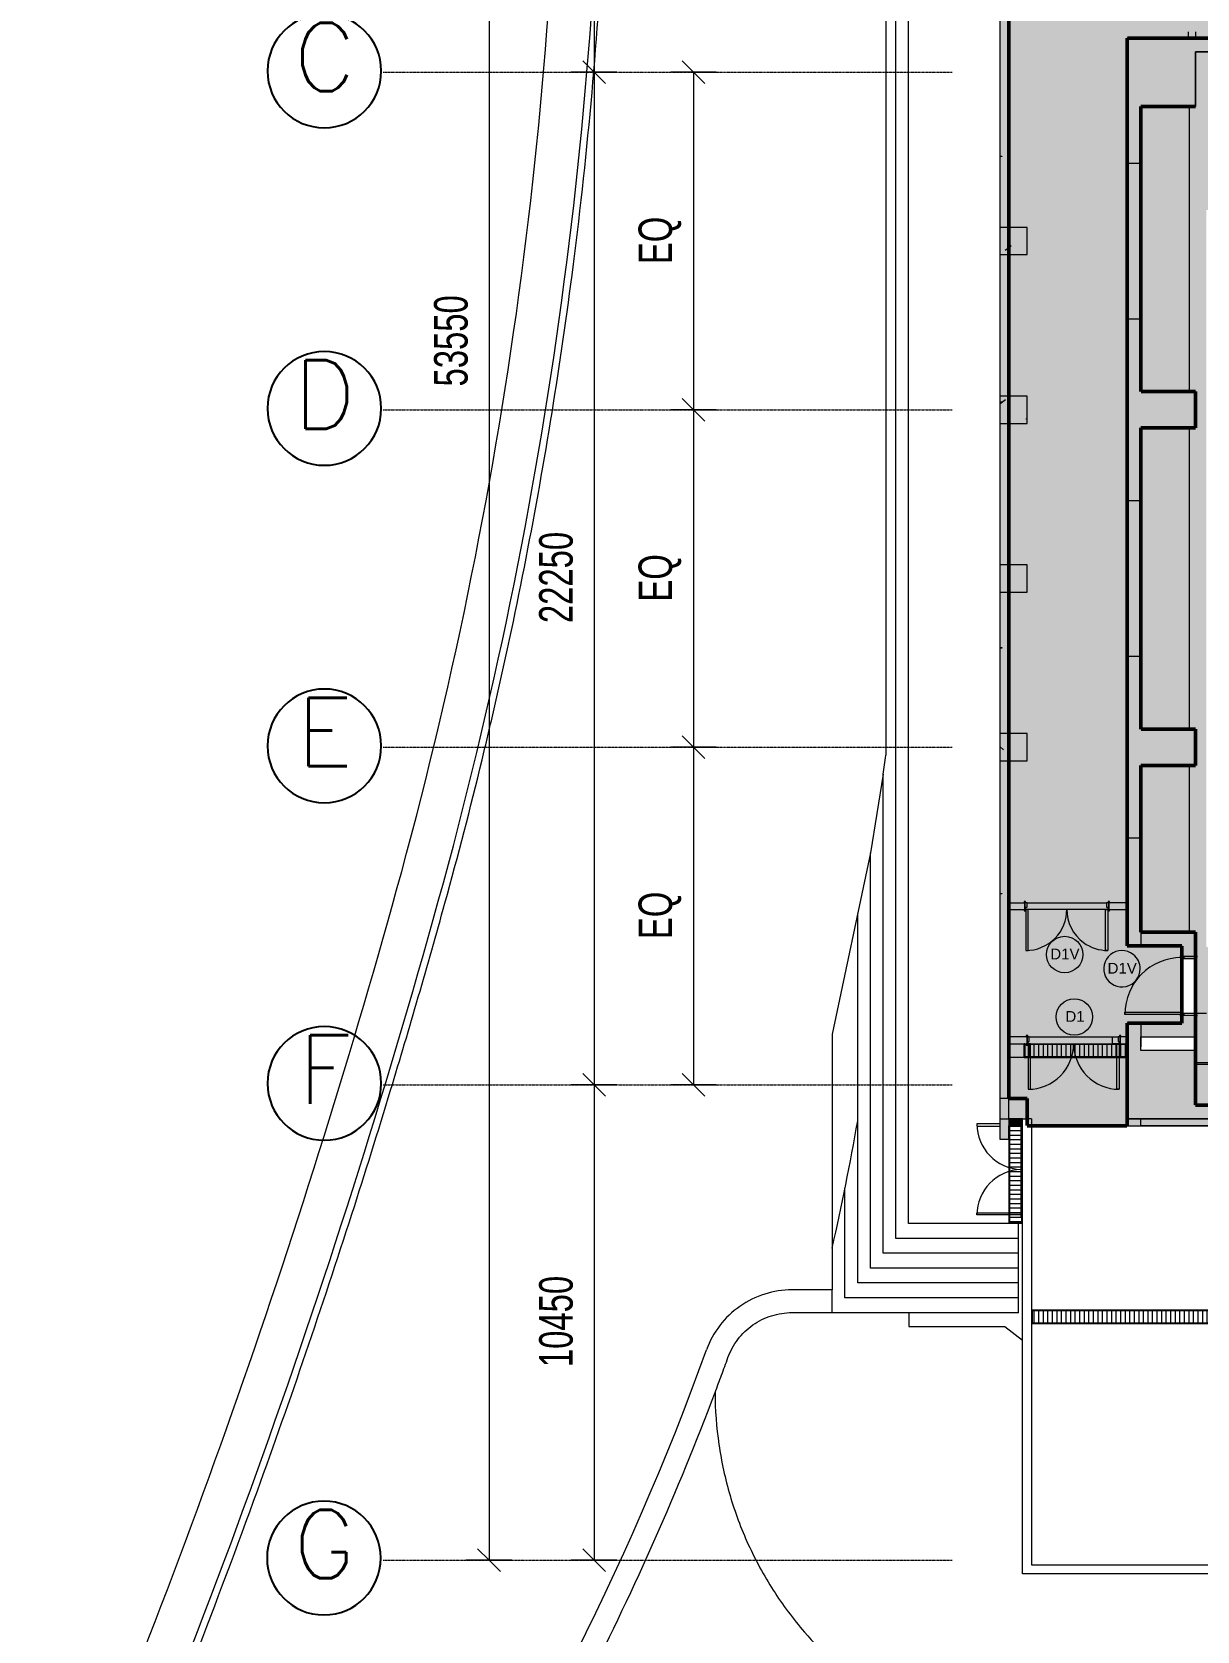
# Model space of a CAD drawing. Header units: millimetres. Extents: x 15878 to 679837, y -72324 to 391440.
# Drawn here: x 15878 to 41474, y -3398 to 31742 of the extents above; entities that cross this region are included whole.
import ezdxf

# ---------------------------------------------------------------- set-up
doc = ezdxf.new("R2010")
doc.units = ezdxf.units.MM
doc.linetypes.add('Demolished', pattern=[4.8, 3.2, -1.6])
doc.linetypes.add('Grid Line__1_200_', pattern=[10.5, 6, -1.5, 1.5, -1.5])
for name, color, linetype, lineweight in [('A-ANNO-DIMS', 211, 'Continuous', 5), ('A-ANNO-DIMS-500', 211, 'Continuous', 5), ('A-ANNO-NOTE', 131, 'Continuous', 25), ('A-CLNG', 13, 'Continuous', 5), ('A-CLNG-PATT', 13, 'Continuous', 5), ('A-DETL', 90, 'Continuous', 5), ('A-DETL-GENF', 92, 'Continuous', 5), ('A-DETL-THIN', 151, 'Continuous', 5), ('A-DOOR', 31, 'Continuous', 5), ('A-DOOR-FRAM', 31, 'Continuous', 5), ('A-FLOR', 192, 'Continuous', 5), ('A-WALL', 113, 'Continuous', 5), ('A-WALL-PATT', 111, 'Continuous', 18), ('G-ANNO-TEXT', 231, 'Continuous', 5), ('Q-CASE', 31, 'Continuous', 5), ('S-COLS', 52, 'Continuous', 5), ('S-GRID', 1, 'Continuous', 5), ('S-STRS', 31, 'Continuous', 5)]:
    doc.layers.add(name, color=color, linetype=linetype, lineweight=lineweight)
doc.styles.add('Arial', font='arial.ttf', dxfattribs={"width": 0.7, "height": 737.649701})
doc.styles.add('RomanS', font='romans__.ttf', dxfattribs={"height": 1504.746835})
doc.styles.add('Swis721 BT_2', font='swiss.ttf', dxfattribs={"height": 236.51772})
doc.dimstyles.new('Linear_-_1_5mm_Arial', dxfattribs={"dimscale": 304.8, "dimtxt": 750, "dimasz": 1.64042, "dimexe": 1.64042, "dimexo": 0.0625, "dimgap": 0.82021, "dimtad": 1, "dimdec": 0, "dimzin": 0, "dimdsep": 46, "dimtxsty": 'Arial', "dimblk1": 'OBLIQUE', "dimblk2": 'OBLIQUE', "dimsah": 1, "dimcen": 0.09, "dimadec": 0, "dimazin": 0, "dimtfac": 1, "dimtdec": 4, "dimtix": 1, "dimtmove": 0, "dimatfit": 3, "dimfxl": 1.64042, "dimfxlon": 1, "dimtvp": 1, "dimtolj": 1, "dimtzin": 0, "dimarcsym": 2})
pattern_1 = [(270, (0, 609.6), (100, 6e-15), [])]
pattern_2 = [(50, (0, 0), (3643.68, -318.78), [381, -4191]), (355, (0, 0), (-704.86, 3821.14), [304.8, -3352.8]), (100.451, (303.6, -26.6), (2938.85, 3502.33), [323.8, -3561.8]), (46.184, (0, 1016), (5421.6, -840.86), [571.5, -6286.5]), (96.636, (452, 946), (4748.05, 4948.55), [485.7, -5342.7]), (351.184, (0, 1016), (4748.1, 4948.5), [457.2, -5029.2]), (21, (508, 762), (3032.29, -2045.3), [381, -4191]), (326, (508, 762), (1236.04, 3683.76), [304.8, -3352.8]), (71.451, (760.7, 591.6), (4268.34, 1638.42), [323.8, -3561.8]), (37.5, (0, 0), (61.772, 1691.1), [167.64, -3144.52, 167.64, -3235.96, -3365.5]), (37.5, (0, 0), (61.772, 1691.1), [-6715.76, 167.64, -3197.86]), (7.5, (0, 0), (1336.39, 2003.61), [167.64, -1772.92, 167.64, -3068.32, -1282.7]), (7.5, (0, 0), (1336.39, 2003.61), [-5176.52, 167.64, -1115.06]), (327.5, (-1132.8, 0), (2711.818, -114.58), [167.64, -1102.36, 167.64, -3794.76, -5257.8]), (327.5, (-1132.8, 0), (2711.818, -114.58), [-5232.4, 167.64, -5090.16]), (317.5, (-1640.8, 0), (2962.59, 508.53), [167.64, -1483.36, 167.64, -2463.8, -3733.8]), (317.5, (-1640.8, 0), (2962.59, 508.53), [-4282.44, 167.64, -3566.16])]

# ---------------------------------------------------------------- blocks, each defined once
blk = doc.blocks.new('DLN-Double Door__X03_ - _M31_1800 x 2450 _WH_-16954920-1_F')
at = {"layer": 'A-DOOR', "color": 41}
for p, q in [((-850, -75), (-900, -75)), ((-900, -75), (-900, -975)), ((-850, -975), (-850, -75)), ((850, -75), (900, -75)), ((850, -975), (850, -75)), ((900, -75), (900, -975)), ((-900, -975), (-850, -975)), ((900, -975), (850, -975))]:
    blk.add_line(p, q, dxfattribs=at)
for centre, start, end in [((-900, -75), 270, 0.5), ((900, -75), 179.5, 233.8), ((900, -75), 233.8, 270)]:
    blk.add_arc(centre, 900, start, end, dxfattribs=at)
at = {"layer": 'A-DOOR-FRAM', "color": 41}
for p, q in [((-910, 105), (-940, 105)), ((-940, 105), (-940, 75)), ((-940, 75), (-910, 75)), ((-875, 75), (-925, 75)), ((-925, 75), (-925, -75)), ((-910, 75), (-910, 105)), ((-875, -25), (-875, 75)), ((875, 75), (875, -25)), ((925, 75), (875, 75)), ((940, 105), (910, 105)), ((910, 105), (910, 75)), ((910, 75), (940, 75)), ((925, -75), (925, 75)), ((940, 75), (940, 105)), ((-910, -75), (-940, -75)), ((-940, -75), (-940, -105)), ((-940, -105), (-910, -105)), ((-925, -75), (-900, -75)), ((-910, -105), (-910, -75)), ((-900, -75), (-900, -25)), ((-900, -25), (-875, -25)), ((875, -25), (900, -25)), ((900, -25), (900, -75)), ((900, -75), (925, -75)), ((940, -75), (910, -75)), ((910, -75), (910, -105)), ((910, -105), (940, -105)), ((940, -105), (940, -75))]:
    blk.add_line(p, q, dxfattribs=at)
blk = doc.blocks.new('DLN-Double Door__X03_ - _M50_2000 x 2450 _WH_-16954915-1_F')
at = {"layer": 'A-DOOR', "color": 41}
for p, q in [((-950, -75), (-1000, -75)), ((-1000, -75), (-1000, -1075)), ((-950, -1075), (-950, -75)), ((950, -75), (1000, -75)), ((950, -1075), (950, -75)), ((1000, -75), (1000, -1075)), ((-1000, -1075), (-950, -1075)), ((1000, -1075), (950, -1075))]:
    blk.add_line(p, q, dxfattribs=at)
for centre, start, end in [((-1000, -75), 270, 0.5), ((1000, -75), 179.5, 270)]:
    blk.add_arc(centre, 1000, start, end, dxfattribs=at)
at = {"layer": 'A-DOOR-FRAM', "color": 41}
for p, q in [((-1010, 105), (-1040, 105)), ((-1040, 105), (-1040, 75)), ((-1040, 75), (-1010, 75)), ((-975, 75), (-1025, 75)), ((-1025, 75), (-1025, -75)), ((-1010, 75), (-1010, 105)), ((-975, -25), (-975, 75)), ((975, 75), (975, -25)), ((1025, 75), (975, 75)), ((1040, 105), (1010, 105)), ((1010, 105), (1010, 75)), ((1010, 75), (1040, 75)), ((1025, -75), (1025, 75)), ((1040, 75), (1040, 105)), ((-1010, -75), (-1040, -75)), ((-1040, -75), (-1040, -105)), ((-1040, -105), (-1010, -105)), ((-1025, -75), (-1000, -75)), ((-1010, -105), (-1010, -75)), ((-1000, -75), (-1000, -25)), ((-1000, -25), (-975, -25)), ((975, -25), (1000, -25)), ((1000, -25), (1000, -75)), ((1000, -75), (1025, -75)), ((1040, -75), (1010, -75)), ((1010, -75), (1010, -105)), ((1010, -105), (1040, -105)), ((1040, -105), (1040, -75))]:
    blk.add_line(p, q, dxfattribs=at)
blk = doc.blocks.new('DLN-Double Door__X03_ - _M50_2000 x 2450 _WH_-16954902-1_F')
at = {"layer": 'A-DOOR', "color": 253}
for p, q in [((-950, -375), (-950, -105)), ((950, -1075), (950, -105)), ((1000, -105), (1000, -1075)), ((-1000, -575), (-1000, -1075)), ((-950, -1075), (-950, -575)), ((-1000, -1075), (-950, -1075)), ((1000, -1075), (950, -1075))]:
    blk.add_line(p, q, dxfattribs=at)
for centre, start, end in [((-1000, -75), 270, 358.2578), ((1000, -75), 181.7422, 270)]:
    blk.add_arc(centre, 1000, start, end, dxfattribs=at)
at = {"layer": 'A-DOOR-FRAM', "color": 253}
for p, q in [((1040, -105), (-963, -105)), ((1040, -75), (1040, -105))]:
    blk.add_line(p, q, dxfattribs=at)
blk = doc.blocks.new('DLN-Single Door__X01_ - _M10x_1250 x 2000 _WH_-16935541-1_F')
at = {"layer": 'A-DOOR', "color": 41}
for p, q in [((-625, 1400), (-575, 1400)), ((-625, 150), (-625, 1400)), ((-575, 1400), (-575, 150)), ((-665, 180), (-635, 180)), ((-665, 150), (-665, 180)), ((-635, 150), (-665, 150)), ((-635, 180), (-635, 150)), ((-575, 150), (-625, 150)), ((635, 150), (635, 180)), ((635, 180), (665, 180)), ((665, 150), (635, 150)), ((665, 180), (665, 150))]:
    blk.add_line(p, q, dxfattribs=at)
at = {"layer": 'A-DOOR', "color": 253}
for p, q in [((-665, -150), (-635, -150)), ((-665, -180), (-665, -150)), ((-635, -180), (-665, -180)), ((-635, -150), (-635, -180)), ((635, -180), (635, -150)), ((635, -150), (665, -150)), ((665, -180), (635, -180)), ((665, -150), (665, -180))]:
    blk.add_line(p, q, dxfattribs=at)
at = {"layer": 'A-DOOR', "color": 41}
blk.add_arc((-625, 150), 1250, 0.0053, 90, dxfattribs=at)
at = {"layer": 'A-DOOR', "color": 253}
blk.add_arc((-625, 150), 1250, 359.5, 0.0053, dxfattribs=at)
at = {"layer": 'A-DOOR-FRAM', "color": 41}
for p, q in [((-650, 150), (-625, 150)), ((625, 150), (650, 150))]:
    blk.add_line(p, q, dxfattribs=at)
at = {"layer": 'A-DOOR-FRAM', "color": 253}
for p, q in [((-650, -150), (-650, 150)), ((-625, 150), (-625, 100)), ((-625, 100), (-600, 100)), ((-600, 100), (-600, -150)), ((600, 100), (625, 100)), ((600, -150), (600, 100)), ((625, 100), (625, 150)), ((650, 150), (650, -150)), ((-600, -150), (-650, -150)), ((650, -150), (600, -150))]:
    blk.add_line(p, q, dxfattribs=at)
blk = doc.blocks.new('DLN-Surface Channel-S1 - 300x150 _WD_-9520381-1_F')
at = {"layer": 'Q-CASE'}
h = blk.add_hatch(dxfattribs=at)
h.set_pattern_fill('FP_7', color=256, style=0, pattern_type=2)
h.set_pattern_definition(pattern_1)
h.paths.add_polyline_path([(-1120, -135), (1120, -135), (1120, 135), (995, 135), (995, 120), (965, 120), (965, 135), (-1055, 135), (-1055, 120), (-1085, 120), (-1085, 135), (-1120, 135), (-1120, 82)], flags=0)
for p, q in [((-1130, -150), (-1130, 150)), ((-1120, 150), (-1130, 150)), ((-1120, 150), (-1120, -150)), ((-1120, 140), (-1120, 150)), ((-1120, 150), (-1085, 150)), ((-1120, 140), (-1085, 140)), ((-1120, -135), (-1120, 135)), ((-1085, 135), (-1120, 135)), ((-1055, 140), (965, 140)), ((965, 135), (-1055, 135)), ((-1045, 150), (955, 150)), ((995, 150), (1120, 150)), ((995, 140), (1120, 140)), ((1120, 135), (995, 135)), ((1120, -150), (1120, 150)), ((1130, 150), (1120, 150)), ((1120, 150), (1120, 140)), ((1120, 135), (1120, -135)), ((-1130, -150), (-1120, -150)), ((-1120, -135), (1120, -135)), ((-1120, -150), (-1120, -140)), ((1120, -140), (-1120, -140)), ((-1120, -150), (1120, -150)), ((1120, -140), (1120, -150)), ((1120, -150), (1130, -150))]:
    blk.add_line(p, q, dxfattribs=at)
blk = doc.blocks.new('DLN-Surface Channel-S1 - 300x150 _WD_-16397748-1_F')
at = {"layer": 'Q-CASE'}
h = blk.add_hatch(dxfattribs=at)
h.set_pattern_fill('FP_7', color=256, style=0, pattern_type=2)
h.set_pattern_definition(pattern_1)
h.paths.add_polyline_path([(23440, 135), (23302, 135), (23302, 120), (21300, 120), (21300, -135), (23440, -135), (23440, 120)], flags=0)
h.paths.add_polyline_path([(-5100, -135), (-5100, 135), (-8426, 135), (-8425, -19), (-8411, -32), (-8402, -54), (-8405, -77), (-8423, -100), (-8425, -103), (-8425, -135), (-5539, -135)], flags=0)
h.paths.add_polyline_path([(-8472, -17), (-8475, -17), (-8475, 135), (-9708, 135), (-9708, 125), (-10691, 125), (-10691, 135), (-10699, 135), (-10699, 125), (-11691, 125), (-11691, 135), (-11699, 135), (-11699, 125), (-12691, 125), (-12691, 135), (-12699, 135), (-12699, 125), (-13691, 125), (-13691, 135), (-13699, 135), (-13699, 125), (-14691, 125), (-14691, 135), (-14699, 135), (-14699, 125), (-15691, 125), (-15691, 135), (-15699, 135), (-15699, 125), (-16691, 125), (-16691, 135), (-16699, 135), (-16699, 125), (-17691, 125), (-17691, 135), (-17699, 135), (-17699, 125), (-18691, 125), (-18691, 135), (-18699, 135), (-18699, 125), (-19691, 125), (-19691, 135), (-19699, 135), (-19699, 125), (-20691, 125), (-20691, 135), (-20699, 135), (-20699, 125), (-21691, 125), (-21691, 135), (-21699, 135), (-21699, 125), (-22691, 125), (-22691, 135), (-22699, 135), (-22699, 125), (-23142, 125), (-23142, 135), (-23440, 135), (-23440, -135), (-8475, -134), (-8477, -100), (-8490, -87), (-8498, -65), (-8495, -42), (-8482, -23), (-8474, -18)], flags=0)
for p, q in [((-23450, -150), (-23450, 150)), ((-23440, 150), (-23450, 150)), ((-23440, 150), (-23440, -150)), ((-23440, 140), (-23440, 150)), ((-23440, 150), (-23150, 150)), ((-23440, 140), (-23142, 140)), ((-23440, -135), (-23440, 135)), ((-23142, 135), (-23440, 135)), ((-22699, 140), (-22691, 140)), ((-22691, 135), (-22699, 135)), ((-21699, 140), (-21691, 140)), ((-21691, 135), (-21699, 135)), ((-20699, 140), (-20691, 140)), ((-20691, 135), (-20699, 135)), ((-19699, 140), (-19691, 140)), ((-19691, 135), (-19699, 135)), ((-18699, 140), (-18691, 140)), ((-18691, 135), (-18699, 135)), ((-17699, 140), (-17691, 140)), ((-17691, 135), (-17699, 135)), ((-16699, 140), (-16691, 140)), ((-16691, 135), (-16699, 135)), ((-15699, 140), (-15691, 140)), ((-15691, 135), (-15699, 135)), ((-14699, 140), (-14691, 140)), ((-14691, 135), (-14699, 135)), ((-13699, 140), (-13691, 140)), ((-13691, 135), (-13699, 135)), ((-12699, 140), (-12691, 140)), ((-12691, 135), (-12699, 135)), ((-11699, 140), (-11691, 140)), ((-11691, 135), (-11699, 135)), ((-10699, 140), (-10691, 140)), ((-10691, 135), (-10699, 135)), ((-9708, 140), (-8474, 140)), ((-8474, 135), (-9708, 135)), ((-8426, 140), (-5100, 140)), ((-5100, 135), (-8426, 135)), ((23302, 140), (23440, 140)), ((23440, 135), (23302, 135)), ((23440, -150), (23440, 150)), ((23440, 150), (23440, 140)), ((23440, 135), (23440, -135)), ((23450, 150), (23450, -150)), ((-23450, -150), (-23440, -150)), ((-23440, -135), (-8475, -135)), ((-23440, -150), (-23440, -140)), ((-8475, -140), (-23440, -140)), ((-23440, -150), (-8475, -150)), ((-8425, -135), (-5100, -135)), ((-5100, -140), (-8425, -140)), ((-8425, -150), (-5400, -150)), ((21300, -135), (23440, -135)), ((23440, -140), (21300, -140)), ((21600, -150), (23440, -150)), ((23440, -140), (23440, -150)), ((23440, -150), (23450, -150))]:
    blk.add_line(p, q, dxfattribs=at)
blk = doc.blocks.new('DLN-Surface Channel-S1 - 300x150 _WD_-15753210-1_F')
at = {"layer": 'Q-CASE'}
h = blk.add_hatch(dxfattribs=at)
h.set_pattern_fill('FP_7', color=256, style=0, pattern_type=2)
h.set_pattern_definition(pattern_1)
h.paths.add_polyline_path([(-20870, -135), (20870, -135), (20870, 135), (-20870, 135), (-20870, -22)], flags=0)
for p, q in [((-20870, 150), (-20880, 150)), ((-20870, 150), (-20870, -150)), ((-20870, 140), (-20870, 150)), ((-20870, 150), (20870, 150)), ((-20870, 140), (20870, 140)), ((-20870, -135), (-20870, 135)), ((20870, 135), (-20870, 135)), ((-20880, -150), (-20870, -150)), ((-20870, -135), (20870, -135)), ((-20870, -150), (-20870, -140)), ((20870, -140), (-20870, -140)), ((-20870, -150), (20870, -150))]:
    blk.add_line(p, q, dxfattribs=at)
blk = doc.blocks.new('DIMBLOCK8-1_F')
at = {"layer": 'A-ANNO-DIMS-500'}
for p, q in [((28227, 39907), (27977, 40157)), ((28727, 39907), (27727, 39907)), ((28227, 39907), (28227, 30857)), ((28227, 39907), (28477, 39657)), ((28227, 39907), (28727, 39907)), ((28227, 30857), (27977, 31107)), ((28727, 30857), (27727, 30857)), ((28227, 30857), (28477, 30607)), ((28227, 30857), (28727, 30857))]:
    blk.add_line(p, q, dxfattribs=at)
at = {"layer": 'A-ANNO-DIMS-500', "color": 0, "insert": (27020, 34598), "char_height": 737.6, "width": 1883.08, "attachment_point": 1, "rotation": 90, "line_spacing_factor": 0.938532, "style": 'Arial'}
blk.add_mtext('9050', dxfattribs=at)
blk = doc.blocks.new('_Oblique')
at = {"color": 0, "linetype": 'ByBlock', "lineweight": -2}
blk.add_line((-0.5, -0.5), (0.5, 0.5), dxfattribs=at)
blk = doc.blocks.new('DIMBLOCK9-1_F')
at = {"layer": 'A-ANNO-DIMS-500'}
for p, q in [((28227, 30857), (27977, 31107)), ((28727, 30857), (27727, 30857)), ((28227, 30857), (28227, 8607)), ((28227, 30857), (28477, 30607)), ((28227, 30857), (28727, 30857)), ((28227, 8607), (27977, 8857)), ((28727, 8607), (27727, 8607)), ((28227, 8607), (28477, 8357)), ((28227, 8607), (28727, 8607))]:
    blk.add_line(p, q, dxfattribs=at)
at = {"layer": 'A-ANNO-DIMS-500', "color": 0, "insert": (27020, 18752), "char_height": 737.6, "width": 2353.85, "attachment_point": 1, "rotation": 90, "line_spacing_factor": 0.938532, "style": 'Arial'}
blk.add_mtext('22250', dxfattribs=at)
blk = doc.blocks.new('DIMBLOCK10-1_F')
at = {"layer": 'A-ANNO-DIMS-500'}
for p, q in [((28227, 8607), (27977, 8857)), ((28727, 8607), (27727, 8607)), ((28227, 8607), (28227, -1843)), ((28227, 8607), (28477, 8357)), ((28227, 8607), (28727, 8607)), ((28227, -1843), (27977, -1593)), ((28727, -1843), (27727, -1843)), ((28227, -1843), (28477, -2093)), ((28227, -1843), (28727, -1843))]:
    blk.add_line(p, q, dxfattribs=at)
at = {"layer": 'A-ANNO-DIMS-500', "color": 0, "insert": (27020, 2402), "char_height": 737.6, "width": 2353.85, "attachment_point": 1, "rotation": 90, "line_spacing_factor": 0.938532, "style": 'Arial'}
blk.add_mtext('10450', dxfattribs=at)
blk = doc.blocks.new('DIMBLOCK11-1_F')
at = {"layer": 'A-ANNO-DIMS-500'}
for p, q in [((26419, 51707), (25419, 51707)), ((25919, 51707), (25669, 51957)), ((25919, 51707), (25919, -1843)), ((25919, 51707), (26169, 51457)), ((25919, 51707), (26419, 51707)), ((25919, -1843), (25669, -1593)), ((26419, -1843), (25419, -1843)), ((25919, -1843), (26169, -2093)), ((25919, -1843), (26419, -1843))]:
    blk.add_line(p, q, dxfattribs=at)
at = {"layer": 'A-ANNO-DIMS-500', "color": 0, "insert": (24712, 23952), "char_height": 737.6, "width": 2353.85, "attachment_point": 1, "rotation": 90, "line_spacing_factor": 0.938532, "style": 'Arial'}
blk.add_mtext('53550', dxfattribs=at)
blk = doc.blocks.new('DIMBLOCK12-1_F')
at = {"layer": 'A-ANNO-DIMS-500'}
for p, q in [((30411, 30857), (30161, 31107)), ((30911, 30857), (29911, 30857)), ((30411, 30857), (30411, 23441)), ((30411, 30857), (30661, 30607)), ((30411, 30857), (30911, 30857)), ((30411, 23441), (30161, 23691)), ((30911, 23441), (29911, 23441)), ((30411, 23441), (30661, 23191)), ((30411, 23441), (30911, 23441))]:
    blk.add_line(p, q, dxfattribs=at)
at = {"layer": 'A-ANNO-DIMS-500', "color": 0, "insert": (29204, 26641), "char_height": 737.6, "width": 1218.46, "attachment_point": 1, "rotation": 90, "line_spacing_factor": 0.938532, "style": 'Arial'}
blk.add_mtext('EQ', dxfattribs=at)
blk = doc.blocks.new('DIMBLOCK13-1_F')
at = {"layer": 'A-ANNO-DIMS-500'}
for p, q in [((30411, 23441), (30161, 23691)), ((30911, 23441), (29911, 23441)), ((30411, 23441), (30411, 16024)), ((30411, 23441), (30661, 23191)), ((30411, 23441), (30911, 23441)), ((30411, 16024), (30161, 16274)), ((30911, 16024), (29911, 16024)), ((30411, 16024), (30661, 15774)), ((30411, 16024), (30911, 16024))]:
    blk.add_line(p, q, dxfattribs=at)
at = {"layer": 'A-ANNO-DIMS-500', "color": 0, "insert": (29204, 19225), "char_height": 737.6, "width": 1218.46, "attachment_point": 1, "rotation": 90, "line_spacing_factor": 0.938532, "style": 'Arial'}
blk.add_mtext('EQ', dxfattribs=at)
blk = doc.blocks.new('DIMBLOCK14-1_F')
at = {"layer": 'A-ANNO-DIMS-500'}
for p, q in [((30411, 16024), (30161, 16274)), ((30911, 16024), (29911, 16024)), ((30411, 16024), (30411, 8607)), ((30411, 16024), (30661, 15774)), ((30411, 16024), (30911, 16024)), ((30411, 8607), (30161, 8857)), ((30911, 8607), (29911, 8607)), ((30411, 8607), (30661, 8357)), ((30411, 8607), (30911, 8607))]:
    blk.add_line(p, q, dxfattribs=at)
at = {"layer": 'A-ANNO-DIMS-500', "color": 0, "insert": (29204, 11808), "char_height": 737.6, "width": 1218.46, "attachment_point": 1, "rotation": 90, "line_spacing_factor": 0.938532, "style": 'Arial'}
blk.add_mtext('EQ', dxfattribs=at)
blk = doc.blocks.new('DLN_Generic Grid Head - Scale-1_500-2074307-1_F')
at = {"layer": 'A-ANNO-NOTE'}
for start, end in [(360, 180), (180, 360)]:
    blk.add_arc((0, 2.5), 2.5, start, end, dxfattribs=at)

msp = doc.modelspace()

# ---------------------------------------------------------------- hatches: boundary and pattern name
at = {"layer": 'A-CLNG-PATT'}
h = msp.add_hatch(dxfattribs=at)
h.set_pattern_fill('FP_27', color=256, style=0, pattern_type=2)
h.set_pattern_definition([(45, (0, 0), (-2245.06, 2245.06), []), (45, (793.8, 0), (5e-13, 4490.13), []), (45, (-793.8, 0), (5e-13, 4490.13), [])])
h.paths.add_polyline_path([(40239.3, 7707.5), (41889.3, 7707.5), (41889.3, 7857.5), (40239.3, 7857.5)], flags=0)
at = {"layer": 'A-DETL-GENF', "transparency": 33554585}
msp.add_hatch(color=51, dxfattribs=at).paths.add_polyline_path([(37739.3, 7707.5), (39939.3, 7707.5), (39939.3, 9957.5), (41139.3, 9957.5), (41139.3, 11657.5), (39939.3, 11657.5), (39939.3, 31607.5), (42039.3, 31607.5), (42039.3, 30407.5), (43739.3, 30407.5), (43739.3, 31607.5), (52639.3, 31607.5), (52639.3, 33757.5), (52039.3, 33757.5), (52039.3, 34557.5), (50839.3, 34557.5), (50839.3, 35407.5), (48939.3, 35407.5), (48939.3, 40207.5), (52639.3, 40207.5), (52639.3, 45557.5), (37789.3, 45557.5), (37789.3, 33507.5), (37339.3, 33507.5), (37339.3, 8307.5), (37739.3, 8307.5)], flags=0)
h = msp.add_hatch(color=253, dxfattribs=at)
h.paths.add_polyline_path([(46321.9, 8157.5), (49101.8, 8157.5), (49101.8, 9357.5), (49901.8, 9357.5), (49901.8, 8157.5), (57914.3, 8157.5), (57914.3, 9357.5), (58714.3, 9357.5), (58714.3, 8157.5), (66726.8, 8157.5), (66726.8, 9357.5), (67526.8, 9357.5), (67526.8, 8157.5), (75189.3, 8157.5), (75189.3, 12397.5), (76389.3, 12397.5), (76389.3, 18324.2), (78164.3, 18324.2), (78164.3, 21140.5), (76389.3, 21140.5), (76401.8, 27067.5), (75189.3, 27067.5), (75189.3, 31307.5), (67526.8, 31307.5), (67526.8, 30107.5), (66726.8, 30107.5), (66726.8, 31307.5), (58714.3, 31307.5), (58714.3, 30107.5), (57914.3, 30107.5), (57914.3, 31307.5), (49901.8, 31307.5), (49901.8, 30107.5), (49101.8, 30107.5), (49101.8, 31307.5), (44039.3, 31307.5), (44039.3, 30107.5), (41739.3, 30107.5), (41739.3, 31307.5), (41439.3, 31307.5), (41439.3, 30107.5), (40239.3, 30107.5), (40239.3, 23840.8), (41439.3, 23840.8), (41439.3, 23040.8), (40239.3, 23040.8), (40239.3, 16424.2), (41439.3, 16424.2), (41439.3, 15624.2), (40239.3, 15624.2), (40239.3, 11957.5), (41439.3, 11957.5), (41439.3, 8157.5), (44630.6, 8157.5)], flags=0)
h.paths.add_polyline_path([(52241.6, 11632.5), (41679.4, 11632.5), (41679.4, 27832.5), (72759.3, 27832.5), (72759.3, 11632.5), (52664.4, 11632.5)], flags=0)
at = {"layer": 'A-WALL-PATT', "lineweight": 5}
for points in [[(37339.3, 7407.5), (37339.3, 34407.5), (37139.3, 34407.5), (37139.3, 29012.5), (37189.3, 29012.5), (37189.3, 29002.5), (37139.3, 29002.5), (37139.3, 23612.5), (37189.3, 23612.5), (37189.3, 23602.5), (37139.3, 23602.5), (37139.3, 18212.5), (37189.3, 18212.5), (37189.3, 18202.5), (37139.3, 18202.5), (37139.3, 12812.5), (37189.3, 12812.5), (37189.3, 12802.5), (37139.3, 12802.5), (37139.3, 7407.5)], [(41739.3, 31307.5), (42039.3, 31307.5), (42039.3, 31607.5), (41439.3, 31607.5), (41439.3, 31307.5), (41670.8, 31307.5)], [(40239.3, 28857.5), (40239.3, 30107.5), (39939.3, 30107.5), (39939.3, 28857.5)], [(40239.3, 23840.8), (40239.3, 25440.8), (39939.3, 25440.8), (39939.3, 23840.8)], [(40239.3, 21440.8), (40239.3, 23040.8), (39939.3, 23040.8), (39939.3, 21440.8)], [(40239.3, 16424.2), (40239.3, 18024.2), (39939.3, 18024.2), (39939.3, 16424.2)], [(40239.3, 14024.2), (40239.3, 15624.2), (39939.3, 15624.2), (39939.3, 14024.2)], [(40239.3, 9357.5), (40239.3, 9957.5), (39939.3, 9957.5), (39939.3, 9357.5)], [(41439.3, 7857.5), (42039.3, 7857.5), (42039.3, 8157.5), (41439.3, 8157.5)], [(37639.3, 7707.5), (37639.3, 7857.5), (37339.3, 7857.5), (37339.3, 7707.5)]]:
    msp.add_hatch(color=253, dxfattribs=at).paths.add_polyline_path(points, flags=0)
at = {"layer": 'A-WALL-PATT', "lineweight": 5, "transparency": 33554432}
h = msp.add_hatch(color=253, dxfattribs=at)
h.paths.add_polyline_path([(41289.3, 31607.5), (41439.3, 31607.5), (41439.3, 31757.5), (41289.3, 31757.5), (41289.3, 31742.5)], flags=0)
h.paths.add_polyline_path([(41289.3, 33607.5), (41439.3, 33607.5), (41439.3, 33747.5), (41414.3, 33747.5), (41414.3, 33757.5), (41289.3, 33757.5), (41289.3, 33622.5)], flags=0)
for points in [[(39939.3, 25440.8), (40239.3, 25440.8), (40239.3, 28857.5), (39939.3, 28857.5), (39939.3, 27832.5)], [(40239.3, 18024.2), (40239.3, 21440.8), (39939.3, 21440.8), (39939.3, 18024.2)], [(40239.3, 11957.5), (40239.3, 14024.2), (39939.3, 14024.2), (39939.3, 11957.5), (40172.1, 11957.5)], [(41139.3, 11657.5), (41439.3, 11657.5), (41439.3, 11957.5), (39939.3, 11957.5), (39939.3, 11657.5)], [(41439.3, 9657.5), (41439.3, 9957.5), (40239.3, 9957.5), (40239.3, 9657.5), (41248, 9657.5)], [(76689.3, 7707.5), (76689.3, 7857.5), (39939.3, 7857.5), (39939.3, 7707.5), (75074.5, 7707.5)]]:
    msp.add_hatch(color=253, dxfattribs=at).paths.add_polyline_path(points, flags=0)
h = msp.add_hatch(color=253, dxfattribs=at)
h.paths.add_polyline_path([(37674.3, 12457.5), (37689.3, 12457.5), (37689.3, 12607.5), (37339.3, 12607.5), (37339.3, 12457.5)], flags=0)
h.paths.add_polyline_path([(39844.1, 12457.5), (39939.3, 12457.5), (39939.3, 12607.5), (39539.3, 12607.5), (39539.3, 12457.5), (39556.6, 12457.5)], flags=0)
h = msp.add_hatch(color=253, dxfattribs=at)
h.paths.add_polyline_path([(41439.3, 9957.5), (41439.3, 10127.5), (41139.3, 10127.5), (41139.3, 9957.5), (41248, 9957.5)], flags=0)
h.paths.add_polyline_path([(41439.3, 11427.5), (41439.3, 11657.5), (41139.3, 11657.5), (41139.3, 11427.5), (41248, 11427.5)], flags=0)
h = msp.add_hatch(color=253, dxfattribs=at)
h.paths.add_polyline_path([(37339.3, 9507.5), (37739.3, 9507.5), (37739.3, 9657.5), (37339.3, 9657.5), (37339.3, 9557.5)], flags=0)
h.paths.add_polyline_path([(39804.3, 9507.5), (39939.3, 9507.5), (39939.3, 9657.5), (39789.3, 9657.5), (39789.3, 9507.5)], flags=0)
at = {"layer": 'S-COLS'}
for points in [[(40239.3, 30107.5), (41439.3, 30107.5), (41439.3, 31607.5), (39939.3, 31607.5), (39939.3, 30107.5)], [(40239.3, 23040.8), (41439.3, 23040.8), (41439.3, 23840.8), (39939.3, 23840.8), (39939.3, 23040.8), (39950.7, 23040.8)], [(41422.5, 15624.2), (41439.3, 15624.2), (41439.3, 16424.2), (39939.3, 16424.2), (39939.3, 15624.2), (40239.3, 15624.2)], [(39939.3, 7857.5), (41439.3, 7857.5), (41439.3, 9357.5), (39939.3, 9357.5), (39939.3, 8307.5)], [(37443.8, 7857.5), (37739.3, 7857.5), (37739.3, 8307.5), (37139.3, 8307.5), (37139.3, 7857.5), (37339.3, 7857.5)]]:
    msp.add_hatch(color=9, dxfattribs=at).paths.add_polyline_path(points, flags=0)
h = msp.add_hatch(dxfattribs=at)
h.set_pattern_fill('FP_15', color=253, style=0, pattern_type=2)
h.set_pattern_definition(pattern_2)
h.paths.add_polyline_path([(37339.3, 26849.2), (37339.3, 27449.2), (37139.3, 27449.2), (37139.3, 26849.2)], flags=0)
h = msp.add_hatch(dxfattribs=at)
h.set_pattern_fill('FP_15', color=253, style=0, pattern_type=2)
h.set_pattern_definition(pattern_2)
h.paths.add_polyline_path([(37739.3, 26849.2), (37739.3, 27449.2), (37339.3, 27449.2), (37339.3, 26849.2)], flags=0)
h = msp.add_hatch(dxfattribs=at)
h.set_pattern_fill('FP_15', color=253, style=0, pattern_type=2)
h.set_pattern_definition(pattern_2)
h.paths.add_polyline_path([(37339.3, 23140.8), (37339.3, 23740.8), (37139.3, 23740.8), (37139.3, 23140.8)], flags=0)
h = msp.add_hatch(dxfattribs=at)
h.set_pattern_fill('FP_15', color=253, style=0, pattern_type=2)
h.set_pattern_definition(pattern_2)
h.paths.add_polyline_path([(37739.3, 23140.8), (37739.3, 23740.8), (37339.3, 23740.8), (37339.3, 23140.8)], flags=0)
h = msp.add_hatch(dxfattribs=at)
h.set_pattern_fill('FP_15', color=253, style=0, pattern_type=2)
h.set_pattern_definition(pattern_2)
h.paths.add_polyline_path([(37339.3, 15724.2), (37339.3, 16324.2), (37139.3, 16324.2), (37139.3, 15724.2)], flags=0)
h = msp.add_hatch(dxfattribs=at)
h.set_pattern_fill('FP_15', color=253, style=0, pattern_type=2)
h.set_pattern_definition(pattern_2)
h.paths.add_polyline_path([(37739.3, 15724.2), (37739.3, 16324.2), (37339.3, 16324.2), (37339.3, 15724.2)], flags=0)

# ---------------------------------------------------------------- linework, layer by layer
at = {"layer": 'A-CLNG'}
msp.add_line((41889.3, 7857.5), (40239.3, 7857.5), dxfattribs=at)
at = {"layer": 'A-DETL', "linetype": 'Demolished', "lineweight": 50}
for p, q in [((37339.3, 33507.5), (37339.3, 8307.5)), ((39939.3, 11657.5), (39939.3, 31607.5)), ((39939.3, 31607.5), (42039.3, 31607.5)), ((41439.3, 30107.5), (40239.3, 30107.5)), ((40239.3, 30107.5), (40239.3, 23840.8)), ((40239.3, 23840.8), (41439.3, 23840.8)), ((41439.3, 23840.8), (41439.3, 23040.8)), ((41439.3, 23040.8), (40239.3, 23040.8)), ((40239.3, 23040.8), (40239.3, 16424.2)), ((40239.3, 16424.2), (41439.3, 16424.2)), ((41439.3, 16424.2), (41439.3, 15624.2)), ((41439.3, 15624.2), (40239.3, 15624.2)), ((40239.3, 15624.2), (40239.3, 11957.5)), ((40239.3, 11957.5), (41439.3, 11957.5)), ((41439.3, 11957.5), (41439.3, 8157.5)), ((41139.3, 11657.5), (39939.3, 11657.5)), ((41139.3, 9957.5), (41139.3, 11657.5)), ((39939.3, 7707.5), (39939.3, 9957.5)), ((39939.3, 9957.5), (41139.3, 9957.5)), ((37339.3, 8307.5), (37739.3, 8307.5)), ((37739.3, 8307.5), (37739.3, 7707.5)), ((41439.3, 8157.5), (49101.8, 8157.5)), ((37739.3, 7707.5), (39939.3, 7707.5))]:
    msp.add_line(p, q, dxfattribs=at)
at = {"layer": 'A-DETL-THIN'}
for p, q in [((41739.3, 31307.5), (41439.3, 31307.5)), ((41439.3, 31307.5), (41439.3, 30107.5))]:
    msp.add_line(p, q, dxfattribs=at)
for centre in [(38566.7, 11468.7), (38778.5, 10095.9)]:
    msp.add_circle(centre, 400, dxfattribs=at)
for start, end in [(51.84335, 360), (0, 51.42857)]:
    msp.add_arc((39824.9, 11155.9), 400, start, end, dxfattribs=at)
at = {"layer": 'A-FLOR'}
for p, q in [((35139, 5557.5), (35139.4, 51475.3)), ((34639.3, 33957.6), (34639.3, 15846.6)), ((41289.3, 31607.5), (41289.3, 31742.5)), ((41439.3, 31742.5), (41439.3, 31607.5)), ((41304.3, 30107.5), (41304.3, 23840.8)), ((37139.3, 29012.5), (37139.3, 29002.5)), ((40239.3, 25440.8), (40239.3, 28857.5)), ((41304.3, 23040.8), (41304.3, 16424.2)), ((40239.3, 18024.2), (40239.3, 21440.8)), ((37139.3, 18212.5), (37139.3, 18202.5)), ((41304.3, 15624.2), (41304.3, 11957.5)), ((34579.3, 15429.7), (34299.3, 13700.7)), ((39939.3, 12607.5), (39939.3, 14024.2)), ((40239.3, 11957.5), (40239.3, 14024.2)), ((34299.3, 13700.7), (33459.3, 9716.3)), ((37139.3, 12812.5), (37139.3, 12802.5)), ((37339.3, 12607.5), (37674.3, 12607.5)), ((39939.3, 11657.5), (39939.3, 12457.5)), ((40239.3, 11957.5), (40239.3, 11657.5)), ((41189.3, 11377.5), (41139.3, 11377.5)), ((41479.4, 11377.5), (41439.3, 11377.5)), ((40239.3, 9957.5), (40239.3, 9439.1)), ((41139.3, 10177.3), (41189.3, 10177.3)), ((41439.3, 10177.3), (41679.3, 10177.3)), ((33459.3, 9716.3), (33459.3, 4100.1)), ((37739.3, 9507.5), (37739.3, 9657.5)), ((37764.3, 9507.5), (39614.3, 9507.5)), ((39614.3, 9507.5), (39614.3, 9657.5)), ((39939.3, 9207.5), (37339.3, 9207.5)), ((41439.3, 9097.5), (49101.8, 9097.5)), ((41439.3, 9057.5), (42939.3, 9057.5)), ((49101.8, 8157.5), (41439.3, 8157.5)), ((39939.3, 7707.5), (39939.3, 7857.5)), ((40239.3, 7857.5), (49101.8, 7857.5)), ((40239.3, 7707.5), (40239.3, 7857.5)), ((37339.3, 7407.5), (37339.3, 5557.5)), ((37839.3, 7707.5), (39939.3, 7707.5)), ((39939.3, 7707.5), (40239.3, 7707.5)), ((88789.3, 7707.5), (40239.3, 7707.5)), ((37339.3, 5557.5), (35139, 5557.5)), ((33459.3, 4100.1), (32578.8, 4100.1)), ((32578.8, 3600.1), (34341.9, 3600.1)), ((35139.3, 3597.5), (35139.3, 3297.5)), ((37839.3, 3657.5), (79589.3, 3657.5)), ((35139.3, 3297.5), (37251.9, 3297.5)), ((37251.9, 3297.5), (37639.3, 2994.8)), ((79589.3, 3357.5), (37839.3, 3357.5))]:
    msp.add_line(p, q, dxfattribs=at)
for centre, radius, start, end in [((-71422.4, 39287.9), 98900, 344.52007, 359.999549), ((-71422.4, 39287.9), 99850, 344.52007, 359.999549), ((-26417.4, 24420.5), 61655.8, 351.615066, 352.006507), ((-144071.7, 59407.9), 174284, 336.599903, 344.52007), ((-144071.7, 59407.9), 175234, 335.893206, 344.52007), ((32578.8, 2100.1), 2000, 89.99846, 125.06248), ((32578.8, 2100.1), 2000, 125.06248, 160.12651), ((-26669.3, 23516.6), 61000, 325.62871, 340.12651), ((-26669.3, 23516.6), 61500, 339.74596, 340.12651), ((-26669.3, 23516.6), 61500, 339.36541, 339.74596), ((-26669.3, 23516.6), 61500, 332.901081, 339.36541)]:
    msp.add_arc(centre, radius, start, end, dxfattribs=at)
for points in [[(27743.8, 26401.3), (28069.8, 28910.1), (28300.6, 31431.3), (28435.5, 33957.7)], [(25767.1, 15746.2), (25852.1, 16097.4), (25935.3, 16449.2), (26016.6, 16801.3)], [(24950.1, 12597.8), (25239.4, 13642.8), (25511.8, 14692.4), (25767.1, 15746.2)], [(23757.2, 8486.4), (24171.5, 9852), (24569.2, 11222.6), (24950.1, 12597.8)], [(22906.4, 5762.2), (23197.4, 6668), (23481, 7576.1), (23757.2, 8486.4)]]:
    msp.add_open_spline(points, degree=3, dxfattribs=at)
for points, knots in [([(26016.6, 16801.3), (26504.2, 18914.3), (27132.5, 22107.4), (27604.1, 25326.1), (27743.8, 26401.3)], [-0.8, -0.8, -0.8, -0.8, -0.5, -0.35, -0.35, -0.35, -0.35]), ([(17994, -7631.2), (18994, -5213.7), (20713.8, -777.7), (22251.6, 3724.3), (22906.4, 5762.2)], [-0.78947368, -0.78947368, -0.78947368, -0.78947368, -0.5, -0.26315789, -0.26315789, -0.26315789, -0.26315789]), ([(31168.1, 2610), (31194.2, 2682.2), (31257.2, 2821.8), (31424.4, 3079.2), (31703.5, 3347.2), (32050.4, 3518.6), (32349.4, 3588.4), (32502.1, 3600.1), (32578.8, 3600.1)], [-1, -1, -1, -1, -0.875, -0.75, -0.5, -0.25, -0.125, 0, 0, 0, 0]), ([(30885.3, 1843.6), (30886.5, 1460.9), (30943, 696.3), (31189, -427.7), (31591.2, -1505.5), (32141.5, -2515.8), (32781.6, -3374.6), (33258.7, -3869), (33481.3, -4075.2)], [-1, -1, -1, -1, -0.875, -0.75, -0.625, -0.5, -0.375, -0.27586207, -0.27586207, -0.27586207, -0.27586207])]:
    msp.add_open_spline(points, degree=3, knots=knots, dxfattribs=at)
at = {"layer": 'A-WALL', "color": 9, "lineweight": 20}
for p, q in [((37139.3, 34407.5), (37139.3, 29012.5)), ((41439.3, 31307.5), (42039.3, 31307.5)), ((40239.3, 28857.5), (40239.3, 30107.5)), ((37139.3, 29012.5), (37189.3, 29012.5)), ((37189.3, 29002.5), (37139.3, 29002.5)), ((37139.3, 29002.5), (37139.3, 23612.5)), ((37189.3, 29012.5), (37189.3, 29002.5)), ((40239.3, 23840.8), (40239.3, 25440.8)), ((37139.3, 23612.5), (37189.3, 23612.5)), ((37189.3, 23602.5), (37139.3, 23602.5)), ((37139.3, 23602.5), (37139.3, 18212.5)), ((37189.3, 23612.5), (37189.3, 23602.5)), ((40239.3, 21440.8), (40239.3, 23040.8)), ((37139.3, 18212.5), (37189.3, 18212.5)), ((37189.3, 18202.5), (37139.3, 18202.5)), ((37139.3, 18202.5), (37139.3, 12812.5)), ((37189.3, 18212.5), (37189.3, 18202.5)), ((40239.3, 16424.2), (40239.3, 18024.2)), ((40239.3, 14024.2), (40239.3, 15624.2)), ((37139.3, 12812.5), (37189.3, 12812.5)), ((37189.3, 12802.5), (37139.3, 12802.5)), ((37139.3, 12802.5), (37139.3, 7407.5)), ((37189.3, 12812.5), (37189.3, 12802.5)), ((40239.3, 9357.5), (40239.3, 9657.5)), ((42039.3, 8157.5), (41439.3, 8157.5)), ((37639.3, 7857.5), (37339.3, 7857.5)), ((37639.3, 7707.5), (37639.3, 7857.5)), ((41439.3, 7857.5), (42039.3, 7857.5)), ((37139.3, 7407.5), (37339.3, 7407.5)), ((37339.3, 7407.5), (37339.3, 7707.5)), ((37339.3, 7707.5), (37639.3, 7707.5))]:
    msp.add_line(p, q, dxfattribs=at)
at = {"layer": 'A-WALL', "color": 61, "lineweight": 20}
for p, q in [((37339.3, 12607.5), (37339.3, 34407.5)), ((42039.3, 31607.5), (41439.3, 31607.5)), ((39939.3, 30107.5), (39939.3, 28857.5)), ((39939.3, 25440.8), (39939.3, 23840.8)), ((39939.3, 23040.8), (39939.3, 21440.8)), ((39939.3, 18024.2), (39939.3, 16424.2)), ((39939.3, 15624.2), (39939.3, 14024.2)), ((37339.3, 9657.5), (37339.3, 12457.5)), ((40239.3, 9957.5), (39939.3, 9957.5)), ((39939.3, 9957.5), (39939.3, 9657.5)), ((37339.3, 7857.5), (37339.3, 9507.5)), ((39939.3, 9507.5), (39939.3, 9357.5))]:
    msp.add_line(p, q, dxfattribs=at)
at = {"layer": 'A-WALL', "color": 41}
for p, q in [((41289.3, 31607.5), (41289.3, 31607.5)), ((41289.3, 31607.5), (41439.3, 31607.5)), ((41439.3, 31607.5), (41439.3, 31607.5)), ((39939.3, 28857.5), (39939.3, 25440.8)), ((39939.3, 21440.8), (39939.3, 18024.2)), ((37339.3, 12457.5), (37674.3, 12457.5)), ((37689.3, 12457.5), (37689.3, 12607.5)), ((39514.3, 12457.5), (37714.3, 12457.5)), ((37739.3, 12607.5), (39489.3, 12607.5)), ((39539.3, 12607.5), (39539.3, 12457.5)), ((39939.3, 12607.5), (39556.6, 12607.5)), ((39556.6, 12457.5), (39939.3, 12457.5)), ((39939.3, 12607.5), (39939.3, 12457.5)), ((39939.3, 11657.5), (41139.3, 11657.5)), ((41139.3, 11657.5), (41139.3, 11442.5)), ((41139.3, 10152.5), (41139.3, 11402.5)), ((41139.3, 9957.5), (40239.3, 9957.5)), ((41139.3, 10112.5), (41139.3, 9957.5)), ((37724.3, 9657.5), (37339.3, 9657.5)), ((37339.3, 9507.5), (37724.3, 9507.5)), ((37739.3, 9507.5), (37739.3, 9657.5)), ((37789.3, 9657.5), (39739.3, 9657.5)), ((39764.3, 9507.5), (39614.3, 9507.5)), ((39789.3, 9657.5), (39789.3, 9507.5)), ((39939.3, 9657.5), (39804.3, 9657.5)), ((39804.3, 9507.5), (39939.3, 9507.5)), ((37839.3, 7857.5), (37739.3, 7857.5)), ((39939.3, 7857.5), (39939.3, 7707.5))]:
    msp.add_line(p, q, dxfattribs=at)
at = {"layer": 'A-WALL', "color": 253}
for p, q in [((39939.3, 28857.5), (40239.3, 28857.5)), ((40239.3, 25440.8), (40239.3, 28857.5)), ((39939.3, 25440.8), (40239.3, 25440.8)), ((40239.3, 21440.8), (39939.3, 21440.8)), ((40239.3, 18024.2), (40239.3, 21440.8)), ((39939.3, 18024.2), (40239.3, 18024.2)), ((40239.3, 14024.2), (39939.3, 14024.2)), ((40239.3, 11957.5), (40239.3, 14024.2)), ((41439.3, 11957.5), (40239.3, 11957.5)), ((41439.3, 11442.5), (41439.3, 11957.5)), ((41439.3, 11427.5), (41139.3, 11427.5)), ((41439.3, 11377.5), (41439.3, 10177.5)), ((40239.3, 9957.5), (40239.3, 9657.5)), ((41439.3, 10127.5), (41139.3, 10127.5)), ((41439.3, 9657.5), (41439.3, 10112.5)), ((40239.3, 9657.5), (41439.3, 9657.5)), ((37339.3, 7857.5), (37339.3, 7707.5)), ((37839.3, 7857.5), (37839.3, -1942.5)), ((76689.3, 7857.5), (39939.3, 7857.5)), ((37639.3, -2142.5), (37639.3, 7707.5)), ((39939.3, 7707.5), (76689.3, 7707.5)), ((37839.3, -1942.5), (67026.8, -1942.5)), ((66826.8, -2142.5), (37639.3, -2142.5))]:
    msp.add_line(p, q, dxfattribs=at)
at = {"layer": 'S-COLS', "color": 61, "lineweight": 20}
for p, q in [((41439.3, 31607.5), (39939.3, 31607.5)), ((39939.3, 31607.5), (39939.3, 30107.5)), ((37739.3, 27449.2), (37339.3, 27449.2)), ((37739.3, 26849.2), (37739.3, 27449.2)), ((37339.3, 26849.2), (37739.3, 26849.2)), ((37739.3, 23740.8), (37339.3, 23740.8)), ((37739.3, 23140.8), (37739.3, 23740.8)), ((39939.3, 23840.8), (39939.3, 23040.8)), ((37339.3, 23140.8), (37739.3, 23140.8)), ((37739.3, 20032.5), (37339.3, 20032.5)), ((37739.3, 19432.5), (37739.3, 20032.5)), ((37339.3, 19432.5), (37739.3, 19432.5)), ((37739.3, 16324.2), (37339.3, 16324.2)), ((37739.3, 15724.2), (37739.3, 16324.2)), ((39939.3, 16424.2), (39939.3, 15624.2)), ((37339.3, 15724.2), (37739.3, 15724.2)), ((39939.3, 9357.5), (39939.3, 7857.5)), ((37739.3, 8307.5), (37339.3, 8307.5)), ((37739.3, 7857.5), (37739.3, 8307.5))]:
    msp.add_line(p, q, dxfattribs=at)
at = {"layer": 'S-COLS', "color": 9, "lineweight": 20}
for p, q in [((41439.3, 30107.5), (41439.3, 31307.5)), ((40239.3, 30107.5), (41439.3, 30107.5)), ((37339.3, 27449.2), (37139.3, 27449.2)), ((37139.3, 27449.2), (37139.3, 26849.2)), ((37139.3, 26849.2), (37339.3, 26849.2)), ((37339.3, 23740.8), (37139.3, 23740.8)), ((37139.3, 23740.8), (37139.3, 23140.8)), ((41439.3, 23840.8), (40239.3, 23840.8)), ((41439.3, 23040.8), (41439.3, 23840.8)), ((37139.3, 23140.8), (37339.3, 23140.8)), ((40239.3, 23040.8), (41439.3, 23040.8)), ((37339.3, 20032.5), (37139.3, 20032.5)), ((37139.3, 20032.5), (37139.3, 19432.5)), ((37139.3, 19432.5), (37339.3, 19432.5)), ((37339.3, 16324.2), (37139.3, 16324.2)), ((37139.3, 16324.2), (37139.3, 15724.2)), ((41439.3, 16424.2), (40239.3, 16424.2)), ((41439.3, 15624.2), (41439.3, 16424.2)), ((37139.3, 15724.2), (37339.3, 15724.2)), ((40239.3, 15624.2), (41439.3, 15624.2)), ((41439.3, 9357.5), (40239.3, 9357.5)), ((41439.3, 8157.5), (41439.3, 9357.5)), ((37339.3, 8307.5), (37139.3, 8307.5)), ((37139.3, 8307.5), (37139.3, 7857.5)), ((37139.3, 7857.5), (37739.3, 7857.5)), ((39939.3, 7857.5), (41439.3, 7857.5))]:
    msp.add_line(p, q, dxfattribs=at)
at = {"layer": 'S-GRID', "color": 254, "linetype": 'Grid Line__1_200_'}
for p, q in [((23591.4, 30857.5), (36091.4, 30857.5)), ((23591.4, 23440.8), (36091.4, 23440.8)), ((23591.4, 16024.2), (36091.4, 16024.2)), ((23591.4, 8607.5), (36091.4, 8607.5)), ((23591.4, -1842.5), (36091.4, -1842.5))]:
    msp.add_line(p, q, dxfattribs=at)
at = {"layer": 'S-STRS'}
for p, q in [((34859.3, 5230.8), (34859.3, 40021.7)), ((34579.3, 4904.2), (34579.3, 15429.7)), ((34299.3, 4577.5), (34299.3, 13700.7)), ((34019.3, 7813.6), (34019.3, 12372.6)), ((34019.3, 4250.8), (34019.3, 7813.6)), ((33739.3, 3924.2), (33739.3, 6331)), ((37549.3, 3597.5), (37549.3, 5557.5)), ((37549.3, 5230.8), (34859.3, 5230.8)), ((37549.3, 4577.5), (34299.3, 4577.5)), ((37549.3, 4904.2), (34579.3, 4904.2)), ((37549.3, 4250.8), (34019.3, 4250.8)), ((33459.3, 3600.1), (33459.3, 4100.1)), ((37549.3, 3924.2), (33739.3, 3924.2)), ((37549.3, 3597.5), (34341.9, 3597.5))]:
    msp.add_line(p, q, dxfattribs=at)
msp.add_open_spline([(33459.3, 5016.1), (33667.5, 5944.1), (33854.2, 6877), (34019.3, 7813.6)], degree=3, dxfattribs=at)

# ---------------------------------------------------------------- block references
at = {"layer": 'A-ANNO-NOTE', "xscale": 500, "yscale": 500, "zscale": 500}
for p in [(22301.7, 29636.3), (22301.7, 22219.7), (22301.7, 14803), (22301.7, 7386.3), (22291.7, -3043.7)]:
    msp.add_blockref('DLN_Generic Grid Head - Scale-1_500-2074307-1_F', p, dxfattribs=at)
at = {"layer": 'A-DOOR', "color": 41}
for name, p in [('DLN-Double Door__X03_ - _M31_1800 x 2450 _WH_-16954920-1_F', (38614.3, 12532.5)), ('DLN-Double Door__X03_ - _M50_2000 x 2450 _WH_-16954915-1_F', (38764.3, 9582.5))]:
    msp.add_blockref(name, p, dxfattribs=at)
at = {"layer": 'A-DOOR', "color": 253}
for name, p, rotation in [('DLN-Single Door__X01_ - _M10x_1250 x 2000 _WH_-16935541-1_F', (41289.3, 10777.5), 90.00000000000001), ('DLN-Double Door__X03_ - _M50_2000 x 2450 _WH_-16954902-1_F', (37714.3, 6745), 270.0000000000002)]:
    msp.add_blockref(name, p, dxfattribs=dict(at, rotation=rotation))
at = {"layer": 'Q-CASE', "rotation": 270.0000000000001}
msp.add_blockref('DLN-Surface Channel-S1 - 300x150 _WD_-16397748-1_F', (37489.3, 29007.4), dxfattribs=at)
at = {"layer": 'Q-CASE'}
for name, p in [('DLN-Surface Channel-S1 - 300x150 _WD_-9520381-1_F', (38809.3, 9357.5)), ('DLN-Surface Channel-S1 - 300x150 _WD_-15753210-1_F', (58719.3, 3507.5))]:
    msp.add_blockref(name, p, dxfattribs=at)

# ---------------------------------------------------------------- texts
at = {"layer": 'A-ANNO-NOTE', "lineweight": 5, "char_height": 1504.747, "attachment_point": 2, "line_spacing_factor": 0.964689, "style": 'RomanS'}
for s, insert, width in [('\\fRomanS|b0|i0|c134|p2|;C', (22308.7, 31944.7), 2142), ('\\fRomanS|b0|i0|c134|p2|;D', (22308.7, 24528), 1800), ('\\fRomanS|b0|i0|c134|p2|;E', (22308.7, 17111.4), 1638), ('\\fRomanS|b0|i0|c134|p2|;F', (22308.7, 9694.7), 1548), ('\\fRomanS|b0|i0|c134|p2|;G', (22298.7, -735.3), 1800)]:
    msp.add_mtext(s, dxfattribs=dict(at, insert=insert, width=width))
at = {"layer": 'G-ANNO-TEXT', "color": 7, "char_height": 236.52, "attachment_point": 1, "line_spacing_factor": 1.00667, "style": 'Swis721 BT_2'}
for s, insert, width in [('D1V', (38251.4, 11598.8), 738), ('D1V', (39509.6, 11286.1), 738), ('D1', (38583.3, 10226.1), 495)]:
    msp.add_mtext(s, dxfattribs=dict(at, insert=insert, width=width))

# ---------------------------------------------------------------- dimensions: what is measured, and where the dimension line sits
at = {"layer": 'A-ANNO-DIMS'}
for base, p1, p2, override, picture, middle in [((25919.2, -1842.5), (26419.2, 51707.5), (26419.2, -1842.5), {"dimpost": '<>', "dimfxl": 53549.999996}, 'DIMBLOCK11-1_F', (25292.3, 24932.5)), ((28226.9, 30857.5), (28726.9, 39907.5), (28726.9, 30857.5), {"dimpost": '<>', "dimfxl": 9050}, 'DIMBLOCK8-1_F', (27600.3, 35382.5)), ((28226.9, 8607.5), (28726.9, 30857.5), (28726.9, 8607.5), {"dimpost": '<>', "dimfxl": 22250}, 'DIMBLOCK9-1_F', (27600.3, 19732.5)), ((28226.9, -1842.5), (28726.9, 8607.5), (28726.9, -1842.5), {"dimpost": '<>', "dimfxl": 10449.999996}, 'DIMBLOCK10-1_F', (27600.3, 3382.5))]:
    dim = msp.add_linear_dim(base=base, p1=p1, p2=p2, angle=90, dimstyle='Linear_-_1_5mm_Arial', override=override, dxfattribs=at)
    dim.commit()
    dim.dimension.update_dxf_attribs({"geometry": picture, "text_midpoint": middle})
for base, p1, p2, picture, middle in [((30411.4, 23440.8), (30911.4, 30857.5), (30911.4, 23440.8), 'DIMBLOCK12-1_F', (29757.3, 27149.2)), ((30411.4, 16024.2), (30911.4, 23440.8), (30911.4, 16024.2), 'DIMBLOCK13-1_F', (29757.3, 19732.5)), ((30411.4, 8607.5), (30911.4, 16024.2), (30911.4, 8607.5), 'DIMBLOCK14-1_F', (29757.3, 12315.8))]:
    dim = msp.add_linear_dim(base=base, p1=p1, p2=p2, angle=90, text='EQ', dimstyle='Linear_-_1_5mm_Arial', override={"dimpost": '<>', "dimfxl": 7416.666667}, dxfattribs=at)
    dim.commit()
    dim.dimension.update_dxf_attribs({"geometry": picture, "text_midpoint": middle})

doc.saveas('drawing.dxf')
